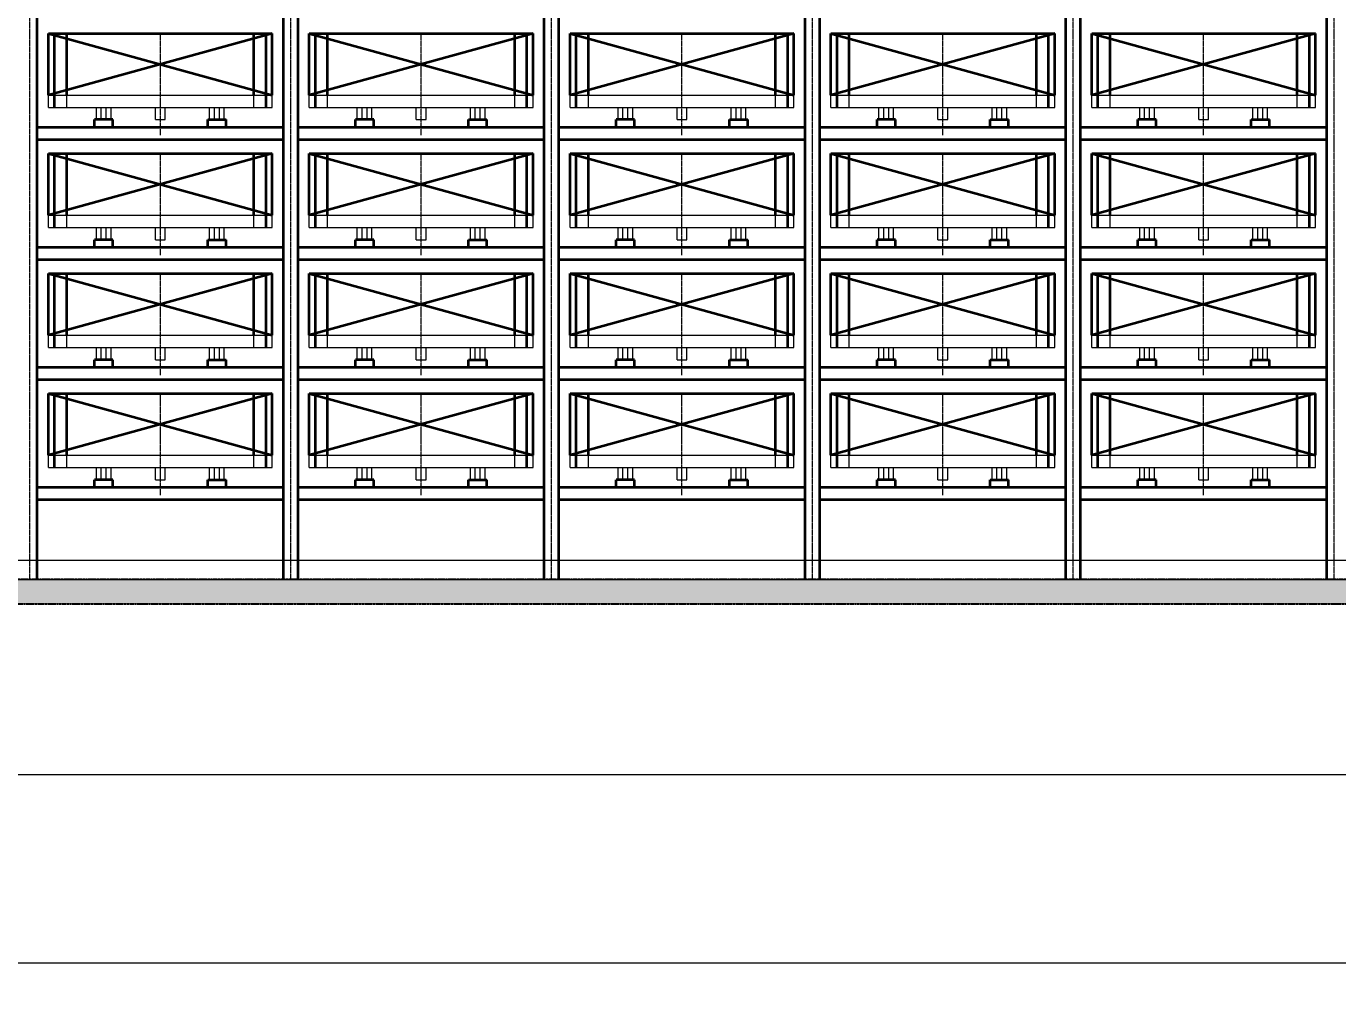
# Model space of a CAD drawing. Header units: millimetres. Extents: x -67280 to 67280, y -47520 to 47520.
# Drawn here: x -39128 to -28468, y 4323 to 12094 of the extents above; entities that cross this region are included whole.
import ezdxf

# ---------------------------------------------------------------- set-up
doc = ezdxf.new("R2010")
doc.units = ezdxf.units.MM
doc.linetypes.add('双点画线', pattern=[22, 12, -2, 2, -2, 2, -2])
doc.linetypes.add('点画线', pattern=[18, 12, -2, 2, -2])
doc.layers.get('0').update_dxf_attribs({"lineweight": 35})
for name, color, linetype, lineweight in [('7', 30, '双点画线', 18), ('ACADCAXA细实线层', 3, 'Continuous', 18), ('ACAD细实线', 2, 'Continuous', 18), ('EB0', 7, 'Continuous', 35), ('中心线层', 1, '点画线', 18), ('剖面线层', 6, 'Continuous', 18), ('尺寸线层', 4, 'Continuous', 18), ('细实线层', 3, 'Continuous', 18)]:
    doc.layers.add(name, color=color, linetype=linetype, lineweight=lineweight)
doc.styles.add('标准', font='', dxfattribs={"width": 0.667})
doc.styles.get('标准').set_extended_font_data('宋体')
doc.dimstyles.new('标准', dxfattribs={"dimscale": 160, "dimtxt": 2, "dimasz": 1, "dimexe": 1, "dimexo": 0, "dimgap": 1, "dimtad": 1, "dimdec": 1, "dimdsep": 46, "dimtxsty": '标准', "dimblk": '_CAXARROW', "dimcen": 0, "dimdle": 2, "dimaunit": 1, "dimadec": 0, "dimazin": 2, "dimtfac": 0.707107, "dimtdec": 3, "dimtmove": 0, "dimatfit": 3, "dimfxl": 0, "dimfrac": 2, "dimtolj": 1, "dimarcsym": 0})

# ---------------------------------------------------------------- blocks, each defined once
blk = doc.blocks.new('*X1422')
at = {"layer": '尺寸线层', "linetype": 'Continuous', "lineweight": 18}
for points in [[(-45548, 4483), (-45388, 4463), (-45388, 4503)], [(20352, 4483), (20192, 4463), (20192, 4503)]]:
    blk.add_hatch(color=0, dxfattribs=at).paths.add_polyline_path(points, flags=0)
at = {"layer": '尺寸线层', "color": 0}
for p, q in [((-45548, 7647), (-45548, 4323)), ((20352, 7647), (20352, 4323))]:
    blk.add_line(p, q, dxfattribs=at)
at = {"layer": '尺寸线层', "color": 0, "linetype": 'Continuous', "lineweight": 18}
blk.add_line((20352, 4483), (-45548, 4483), dxfattribs=at)
at = {"layer": '尺寸线层', "color": 0, "insert": (-12598, 4850), "char_height": 320, "width": 4468.48, "attachment_point": 5, "line_spacing_factor": 1.15057, "style": '标准'}
blk.add_mtext('\\T1.1;地轨总长=65900', dxfattribs=at)
blk = doc.blocks.new('_CAXARROW')
blk.add_hatch(color=0).paths.add_polyline_path([(0, 0), (-1, 0.125), (-1, -0.125)], flags=0)
blk = doc.blocks.new('*X1431')
at = {"layer": '尺寸线层', "linetype": 'Continuous', "lineweight": 18}
for points in [[(-43338, 6014), (-43178, 6034), (-43178, 5994)], [(18142, 6014), (17982, 6034), (17982, 5994)]]:
    blk.add_hatch(color=0, dxfattribs=at).paths.add_polyline_path(points, flags=0)
at = {"layer": '尺寸线层', "color": 0}
for p, q in [((-43338, 7600), (-43338, 5854)), ((18142, 7600), (18142, 5854))]:
    blk.add_line(p, q, dxfattribs=at)
at = {"layer": '尺寸线层', "color": 0, "linetype": 'Continuous', "lineweight": 18}
blk.add_line((-43338, 6014), (18142, 6014), dxfattribs=at)
at = {"layer": '尺寸线层', "color": 0, "insert": (-12598, 6334), "char_height": 320, "width": 4248.88, "attachment_point": 5, "line_spacing_factor": 1.15057, "style": '标准'}
blk.add_mtext('\\T1.1;2120x29=61480', dxfattribs=at)
blk = doc.blocks.new('*X1599')
at = {"layer": '剖面线层', "linetype": 'Continuous', "lineweight": 18}
h = blk.add_hatch(dxfattribs=at)
h.set_pattern_fill('AR-CONC', color=256, style=0)
h.set_pattern_definition([(50, (0, 0), (182.18467, -15.9391), [19.05, -209.55]), (355, (0, 0), (-35.2428, 191.05664), [15.24, -167.64]), (100.451, (15.18, -1.33), (146.9425, 175.1167), [16.19, -178.09]), (46.1842, (0, 50.8), (271.07904, -42.0423), [28.575, -314.325]), (96.6356, (22.6, 47.3), (237.4042, 247.4256), [24.285, -267.135]), (351.184, (0, 50.8), (237.4046, 247.4251), [22.86, -251.46]), (21, (25.4, 38.1), (151.61488, -102.26552), [19.05, -209.55]), (326, (25.4, 38.1), (61.80203, 184.18797), [15.24, -167.64]), (71.4514, (38.03, 29.58), (213.4165, 81.92286), [16.19, -178.09]), (37.5, (0, 0), (3.088603, 84.55504), [0, -165.608, 0, -170.18, 0, -168.275]), (7.5, (0, 0), (66.81966, 100.18057), [0, -97.028, 0, -161.798, 0, -64.135]), (-32.5, (-56.64, 0), (135.590595, -5.728744), [0, -63.5, 0, -198.12, 0, -262.89]), (-42.5, (-82.04, 0), (148.12918, 25.4265), [0, -82.55, 0, -131.572, 0, -186.69])])
h.paths.add_polyline_path([(-65900, -100), (-65900, -3), (-65900, 100), (0, 100), (0, -100)], flags=0)
at = {"layer": '7', "linetype": '双点画线', "lineweight": 25}
for p, q in [((0, 100), (-65900, 100)), ((-65900, -100), (0, -100))]:
    blk.add_line(p, q, dxfattribs=at)

msp = doc.modelspace()

# ---------------------------------------------------------------- linework, layer by layer
at = {"layer": 'ACADCAXA细实线层', "color": 2, "linetype": 'Continuous', "lineweight": 18}
for p, q in [((-38947.969, 11534.786), (-37127.969, 11534.786)), ((-36827.969, 11534.786), (-35007.969, 11534.786)), ((-34707.969, 11534.786), (-32887.969, 11534.786)), ((-32587.969, 11534.786), (-30767.969, 11534.786)), ((-30467.969, 11534.786), (-28647.969, 11534.786)), ((-38947.969, 11434.786), (-37127.969, 11434.786)), ((-38557.969, 11334.786), (-38557.969, 11434.786)), ((-38477.969, 11334.786), (-38477.969, 11434.786)), ((-38077.969, 11334.786), (-38077.969, 11434.786)), ((-37997.969, 11334.786), (-37997.969, 11434.786)), ((-37597.969, 11334.786), (-37597.969, 11434.786)), ((-37517.969, 11334.786), (-37517.969, 11434.786)), ((-36827.969, 11434.786), (-35007.969, 11434.786)), ((-36437.969, 11334.786), (-36437.969, 11434.786)), ((-36357.969, 11334.786), (-36357.969, 11434.786)), ((-35957.969, 11334.786), (-35957.969, 11434.786)), ((-35877.969, 11334.786), (-35877.969, 11434.786)), ((-35477.969, 11334.786), (-35477.969, 11434.786)), ((-35397.969, 11334.786), (-35397.969, 11434.786)), ((-34707.969, 11434.786), (-32887.969, 11434.786)), ((-34317.969, 11334.786), (-34317.969, 11434.786)), ((-34237.969, 11334.786), (-34237.969, 11434.786)), ((-33837.969, 11334.786), (-33837.969, 11434.786)), ((-33757.969, 11334.786), (-33757.969, 11434.786)), ((-33357.969, 11334.786), (-33357.969, 11434.786)), ((-33277.969, 11334.786), (-33277.969, 11434.786)), ((-32587.969, 11434.786), (-30767.969, 11434.786)), ((-32197.969, 11334.786), (-32197.969, 11434.786)), ((-32117.969, 11334.786), (-32117.969, 11434.786)), ((-31717.969, 11334.786), (-31717.969, 11434.786)), ((-31637.969, 11334.786), (-31637.969, 11434.786)), ((-31237.969, 11334.786), (-31237.969, 11434.786)), ((-31157.969, 11334.786), (-31157.969, 11434.786)), ((-30467.969, 11434.786), (-28647.969, 11434.786)), ((-30077.969, 11334.786), (-30077.969, 11434.786)), ((-29997.969, 11334.786), (-29997.969, 11434.786)), ((-29597.969, 11334.786), (-29597.969, 11434.786)), ((-29517.969, 11334.786), (-29517.969, 11434.786)), ((-29117.969, 11334.786), (-29117.969, 11434.786)), ((-29037.969, 11334.786), (-29037.969, 11434.786)), ((-38557.969, 11334.786), (-38477.969, 11334.786)), ((-38077.969, 11334.786), (-37997.969, 11334.786)), ((-37597.969, 11334.786), (-37517.969, 11334.786)), ((-36437.969, 11334.786), (-36357.969, 11334.786)), ((-35957.969, 11334.786), (-35877.969, 11334.786)), ((-35477.969, 11334.786), (-35397.969, 11334.786)), ((-34317.969, 11334.786), (-34237.969, 11334.786)), ((-33837.969, 11334.786), (-33757.969, 11334.786)), ((-33357.969, 11334.786), (-33277.969, 11334.786)), ((-32197.969, 11334.786), (-32117.969, 11334.786)), ((-31717.969, 11334.786), (-31637.969, 11334.786)), ((-31237.969, 11334.786), (-31157.969, 11334.786)), ((-30077.969, 11334.786), (-29997.969, 11334.786)), ((-29597.969, 11334.786), (-29517.969, 11334.786)), ((-29117.969, 11334.786), (-29037.969, 11334.786)), ((-38947.969, 10559.786), (-37127.969, 10559.786)), ((-36827.969, 10559.786), (-35007.969, 10559.786)), ((-34707.969, 10559.786), (-32887.969, 10559.786)), ((-32587.969, 10559.786), (-30767.969, 10559.786)), ((-30467.969, 10559.786), (-28647.969, 10559.786)), ((-38947.969, 10459.786), (-37127.969, 10459.786)), ((-38557.969, 10359.786), (-38557.969, 10459.786)), ((-38477.969, 10359.786), (-38477.969, 10459.786)), ((-38077.969, 10359.786), (-38077.969, 10459.786)), ((-37997.969, 10359.786), (-37997.969, 10459.786)), ((-37597.969, 10359.786), (-37597.969, 10459.786)), ((-37517.969, 10359.786), (-37517.969, 10459.786)), ((-36827.969, 10459.786), (-35007.969, 10459.786)), ((-36437.969, 10359.786), (-36437.969, 10459.786)), ((-36357.969, 10359.786), (-36357.969, 10459.786)), ((-35957.969, 10359.786), (-35957.969, 10459.786)), ((-35877.969, 10359.786), (-35877.969, 10459.786)), ((-35477.969, 10359.786), (-35477.969, 10459.786)), ((-35397.969, 10359.786), (-35397.969, 10459.786)), ((-34707.969, 10459.786), (-32887.969, 10459.786)), ((-34317.969, 10359.786), (-34317.969, 10459.786)), ((-34237.969, 10359.786), (-34237.969, 10459.786)), ((-33837.969, 10359.786), (-33837.969, 10459.786)), ((-33757.969, 10359.786), (-33757.969, 10459.786)), ((-33357.969, 10359.786), (-33357.969, 10459.786)), ((-33277.969, 10359.786), (-33277.969, 10459.786)), ((-32587.969, 10459.786), (-30767.969, 10459.786)), ((-32197.969, 10359.786), (-32197.969, 10459.786)), ((-32117.969, 10359.786), (-32117.969, 10459.786)), ((-31717.969, 10359.786), (-31717.969, 10459.786)), ((-31637.969, 10359.786), (-31637.969, 10459.786)), ((-31237.969, 10359.786), (-31237.969, 10459.786)), ((-31157.969, 10359.786), (-31157.969, 10459.786)), ((-30467.969, 10459.786), (-28647.969, 10459.786)), ((-30077.969, 10359.786), (-30077.969, 10459.786)), ((-29997.969, 10359.786), (-29997.969, 10459.786)), ((-29597.969, 10359.786), (-29597.969, 10459.786)), ((-29517.969, 10359.786), (-29517.969, 10459.786)), ((-29117.969, 10359.786), (-29117.969, 10459.786)), ((-29037.969, 10359.786), (-29037.969, 10459.786)), ((-38557.969, 10359.786), (-38477.969, 10359.786)), ((-38077.969, 10359.786), (-37997.969, 10359.786)), ((-37597.969, 10359.786), (-37517.969, 10359.786)), ((-36437.969, 10359.786), (-36357.969, 10359.786)), ((-35957.969, 10359.786), (-35877.969, 10359.786)), ((-35477.969, 10359.786), (-35397.969, 10359.786)), ((-34317.969, 10359.786), (-34237.969, 10359.786)), ((-33837.969, 10359.786), (-33757.969, 10359.786)), ((-33357.969, 10359.786), (-33277.969, 10359.786)), ((-32197.969, 10359.786), (-32117.969, 10359.786)), ((-31717.969, 10359.786), (-31637.969, 10359.786)), ((-31237.969, 10359.786), (-31157.969, 10359.786)), ((-30077.969, 10359.786), (-29997.969, 10359.786)), ((-29597.969, 10359.786), (-29517.969, 10359.786)), ((-29117.969, 10359.786), (-29037.969, 10359.786)), ((-38947.969, 9584.786), (-37127.969, 9584.786)), ((-36827.969, 9584.786), (-35007.969, 9584.786)), ((-34707.969, 9584.786), (-32887.969, 9584.786)), ((-32587.969, 9584.786), (-30767.969, 9584.786)), ((-30467.969, 9584.786), (-28647.969, 9584.786)), ((-38947.969, 9484.786), (-37127.969, 9484.786)), ((-38557.969, 9384.786), (-38557.969, 9484.786)), ((-38557.969, 9384.786), (-38477.969, 9384.786)), ((-38477.969, 9384.786), (-38477.969, 9484.786)), ((-38077.969, 9384.786), (-38077.969, 9484.786)), ((-38077.969, 9384.786), (-37997.969, 9384.786)), ((-37997.969, 9384.786), (-37997.969, 9484.786)), ((-37597.969, 9384.786), (-37597.969, 9484.786)), ((-37597.969, 9384.786), (-37517.969, 9384.786)), ((-37517.969, 9384.786), (-37517.969, 9484.786)), ((-36827.969, 9484.786), (-35007.969, 9484.786)), ((-36437.969, 9384.786), (-36437.969, 9484.786)), ((-36437.969, 9384.786), (-36357.969, 9384.786)), ((-36357.969, 9384.786), (-36357.969, 9484.786)), ((-35957.969, 9384.786), (-35957.969, 9484.786)), ((-35957.969, 9384.786), (-35877.969, 9384.786)), ((-35877.969, 9384.786), (-35877.969, 9484.786)), ((-35477.969, 9384.786), (-35477.969, 9484.786)), ((-35477.969, 9384.786), (-35397.969, 9384.786)), ((-35397.969, 9384.786), (-35397.969, 9484.786)), ((-34707.969, 9484.786), (-32887.969, 9484.786)), ((-34317.969, 9384.786), (-34317.969, 9484.786)), ((-34317.969, 9384.786), (-34237.969, 9384.786)), ((-34237.969, 9384.786), (-34237.969, 9484.786)), ((-33837.969, 9384.786), (-33837.969, 9484.786)), ((-33837.969, 9384.786), (-33757.969, 9384.786)), ((-33757.969, 9384.786), (-33757.969, 9484.786)), ((-33357.969, 9384.786), (-33357.969, 9484.786)), ((-33357.969, 9384.786), (-33277.969, 9384.786)), ((-33277.969, 9384.786), (-33277.969, 9484.786)), ((-32587.969, 9484.786), (-30767.969, 9484.786)), ((-32197.969, 9384.786), (-32197.969, 9484.786)), ((-32197.969, 9384.786), (-32117.969, 9384.786)), ((-32117.969, 9384.786), (-32117.969, 9484.786)), ((-31717.969, 9384.786), (-31717.969, 9484.786)), ((-31717.969, 9384.786), (-31637.969, 9384.786)), ((-31637.969, 9384.786), (-31637.969, 9484.786)), ((-31237.969, 9384.786), (-31237.969, 9484.786)), ((-31237.969, 9384.786), (-31157.969, 9384.786)), ((-31157.969, 9384.786), (-31157.969, 9484.786)), ((-30467.969, 9484.786), (-28647.969, 9484.786)), ((-30077.969, 9384.786), (-30077.969, 9484.786)), ((-30077.969, 9384.786), (-29997.969, 9384.786)), ((-29997.969, 9384.786), (-29997.969, 9484.786)), ((-29597.969, 9384.786), (-29597.969, 9484.786)), ((-29597.969, 9384.786), (-29517.969, 9384.786)), ((-29517.969, 9384.786), (-29517.969, 9484.786)), ((-29117.969, 9384.786), (-29117.969, 9484.786)), ((-29117.969, 9384.786), (-29037.969, 9384.786)), ((-29037.969, 9384.786), (-29037.969, 9484.786)), ((-38947.969, 8609.786), (-37127.969, 8609.786)), ((-36827.969, 8609.786), (-35007.969, 8609.786)), ((-34707.969, 8609.786), (-32887.969, 8609.786)), ((-32587.969, 8609.786), (-30767.969, 8609.786)), ((-30467.969, 8609.786), (-28647.969, 8609.786)), ((-38947.969, 8509.786), (-37127.969, 8509.786)), ((-38557.969, 8409.786), (-38557.969, 8509.786)), ((-38477.969, 8409.786), (-38477.969, 8509.786)), ((-38077.969, 8409.786), (-38077.969, 8509.786)), ((-37997.969, 8409.786), (-37997.969, 8509.786)), ((-37597.969, 8409.786), (-37597.969, 8509.786)), ((-37517.969, 8409.786), (-37517.969, 8509.786)), ((-36827.969, 8509.786), (-35007.969, 8509.786)), ((-36437.969, 8409.786), (-36437.969, 8509.786)), ((-36357.969, 8409.786), (-36357.969, 8509.786)), ((-35957.969, 8409.786), (-35957.969, 8509.786)), ((-35877.969, 8409.786), (-35877.969, 8509.786)), ((-35477.969, 8409.786), (-35477.969, 8509.786)), ((-35397.969, 8409.786), (-35397.969, 8509.786)), ((-34707.969, 8509.786), (-32887.969, 8509.786)), ((-34317.969, 8409.786), (-34317.969, 8509.786)), ((-34237.969, 8409.786), (-34237.969, 8509.786)), ((-33837.969, 8409.786), (-33837.969, 8509.786)), ((-33757.969, 8409.786), (-33757.969, 8509.786)), ((-33357.969, 8409.786), (-33357.969, 8509.786)), ((-33277.969, 8409.786), (-33277.969, 8509.786)), ((-32587.969, 8509.786), (-30767.969, 8509.786)), ((-32197.969, 8409.786), (-32197.969, 8509.786)), ((-32117.969, 8409.786), (-32117.969, 8509.786)), ((-31717.969, 8409.786), (-31717.969, 8509.786)), ((-31637.969, 8409.786), (-31637.969, 8509.786)), ((-31237.969, 8409.786), (-31237.969, 8509.786)), ((-31157.969, 8409.786), (-31157.969, 8509.786)), ((-30467.969, 8509.786), (-28647.969, 8509.786)), ((-30077.969, 8409.786), (-30077.969, 8509.786)), ((-29997.969, 8409.786), (-29997.969, 8509.786)), ((-29597.969, 8409.786), (-29597.969, 8509.786)), ((-29517.969, 8409.786), (-29517.969, 8509.786)), ((-29117.969, 8409.786), (-29117.969, 8509.786)), ((-29037.969, 8409.786), (-29037.969, 8509.786)), ((-38557.969, 8409.786), (-38477.969, 8409.786)), ((-38077.969, 8409.786), (-37997.969, 8409.786)), ((-37597.969, 8409.786), (-37517.969, 8409.786)), ((-36437.969, 8409.786), (-36357.969, 8409.786)), ((-35957.969, 8409.786), (-35877.969, 8409.786)), ((-35477.969, 8409.786), (-35397.969, 8409.786)), ((-34317.969, 8409.786), (-34237.969, 8409.786)), ((-33837.969, 8409.786), (-33757.969, 8409.786)), ((-33357.969, 8409.786), (-33277.969, 8409.786)), ((-32197.969, 8409.786), (-32117.969, 8409.786)), ((-31717.969, 8409.786), (-31637.969, 8409.786)), ((-31237.969, 8409.786), (-31157.969, 8409.786)), ((-30077.969, 8409.786), (-29997.969, 8409.786)), ((-29597.969, 8409.786), (-29517.969, 8409.786)), ((-29117.969, 8409.786), (-29037.969, 8409.786))]:
    msp.add_line(p, q, dxfattribs=at)
at = {"layer": 'EB0'}
for p, q in [((-39037.969, 7599.786), (-39037.969, 18849.786)), ((-37037.969, 7599.786), (-37037.969, 18849.786)), ((-36917.969, 7599.786), (-36917.969, 18849.786)), ((-34917.969, 7599.786), (-34917.969, 18849.786)), ((-34797.969, 7599.786), (-34797.969, 18849.786)), ((-32797.969, 7599.786), (-32797.969, 18849.786)), ((-32677.969, 7599.786), (-32677.969, 18849.786)), ((-30677.969, 7599.786), (-30677.969, 18849.786)), ((-30557.969, 7599.786), (-30557.969, 18849.786)), ((-28557.969, 7599.786), (-28557.969, 18849.786)), ((-38572.969, 11274.786), (-38572.969, 11334.786)), ((-38422.969, 11334.786), (-38572.969, 11334.786)), ((-38422.969, 11274.786), (-38422.969, 11334.786)), ((-37652.969, 11334.786), (-37502.969, 11334.786)), ((-37652.969, 11274.786), (-37652.969, 11334.786)), ((-37502.969, 11274.786), (-37502.969, 11334.786)), ((-36452.969, 11274.786), (-36452.969, 11334.786)), ((-36302.969, 11334.786), (-36452.969, 11334.786)), ((-36302.969, 11274.786), (-36302.969, 11334.786)), ((-35532.969, 11334.786), (-35382.969, 11334.786)), ((-35532.969, 11274.786), (-35532.969, 11334.786)), ((-35382.969, 11274.786), (-35382.969, 11334.786)), ((-34332.969, 11274.786), (-34332.969, 11334.786)), ((-34182.969, 11334.786), (-34332.969, 11334.786)), ((-34182.969, 11274.786), (-34182.969, 11334.786)), ((-33412.969, 11334.786), (-33262.969, 11334.786)), ((-33412.969, 11274.786), (-33412.969, 11334.786)), ((-33262.969, 11274.786), (-33262.969, 11334.786)), ((-32212.969, 11274.786), (-32212.969, 11334.786)), ((-32062.969, 11334.786), (-32212.969, 11334.786)), ((-32062.969, 11274.786), (-32062.969, 11334.786)), ((-31292.969, 11334.786), (-31142.969, 11334.786)), ((-31292.969, 11274.786), (-31292.969, 11334.786)), ((-31142.969, 11274.786), (-31142.969, 11334.786)), ((-30092.969, 11274.786), (-30092.969, 11334.786)), ((-29942.969, 11334.786), (-30092.969, 11334.786)), ((-29942.969, 11274.786), (-29942.969, 11334.786)), ((-29172.969, 11334.786), (-29022.969, 11334.786)), ((-29172.969, 11274.786), (-29172.969, 11334.786)), ((-29022.969, 11274.786), (-29022.969, 11334.786)), ((-39037.969, 11274.786), (-37037.969, 11274.786)), ((-38797.969, 11274.786), (-37037.969, 11274.786)), ((-36917.969, 11274.786), (-34917.969, 11274.786)), ((-36677.969, 11274.786), (-34917.969, 11274.786)), ((-34797.969, 11274.786), (-32797.969, 11274.786)), ((-34557.969, 11274.786), (-32797.969, 11274.786)), ((-32677.969, 11274.786), (-30677.969, 11274.786)), ((-32437.969, 11274.786), (-30677.969, 11274.786)), ((-30557.969, 11274.786), (-28557.969, 11274.786)), ((-30317.969, 11274.786), (-28557.969, 11274.786)), ((-39037.969, 11174.786), (-37037.969, 11174.786)), ((-38797.969, 11174.786), (-37037.969, 11174.786)), ((-36917.969, 11174.786), (-34917.969, 11174.786)), ((-36677.969, 11174.786), (-34917.969, 11174.786)), ((-34797.969, 11174.786), (-32797.969, 11174.786)), ((-34557.969, 11174.786), (-32797.969, 11174.786)), ((-32677.969, 11174.786), (-30677.969, 11174.786)), ((-32437.969, 11174.786), (-30677.969, 11174.786)), ((-30557.969, 11174.786), (-28557.969, 11174.786)), ((-30317.969, 11174.786), (-28557.969, 11174.786)), ((-38572.969, 10299.786), (-38572.969, 10359.786)), ((-38422.969, 10359.786), (-38572.969, 10359.786)), ((-38422.969, 10299.786), (-38422.969, 10359.786)), ((-37652.969, 10359.786), (-37502.969, 10359.786)), ((-37652.969, 10299.786), (-37652.969, 10359.786)), ((-37502.969, 10299.786), (-37502.969, 10359.786)), ((-36452.969, 10299.786), (-36452.969, 10359.786)), ((-36302.969, 10359.786), (-36452.969, 10359.786)), ((-36302.969, 10299.786), (-36302.969, 10359.786)), ((-35532.969, 10359.786), (-35382.969, 10359.786)), ((-35532.969, 10299.786), (-35532.969, 10359.786)), ((-35382.969, 10299.786), (-35382.969, 10359.786)), ((-34332.969, 10299.786), (-34332.969, 10359.786)), ((-34182.969, 10359.786), (-34332.969, 10359.786)), ((-34182.969, 10299.786), (-34182.969, 10359.786)), ((-33412.969, 10359.786), (-33262.969, 10359.786)), ((-33412.969, 10299.786), (-33412.969, 10359.786)), ((-33262.969, 10299.786), (-33262.969, 10359.786)), ((-32212.969, 10299.786), (-32212.969, 10359.786)), ((-32062.969, 10359.786), (-32212.969, 10359.786)), ((-32062.969, 10299.786), (-32062.969, 10359.786)), ((-31292.969, 10359.786), (-31142.969, 10359.786)), ((-31292.969, 10299.786), (-31292.969, 10359.786)), ((-31142.969, 10299.786), (-31142.969, 10359.786)), ((-30092.969, 10299.786), (-30092.969, 10359.786)), ((-29942.969, 10359.786), (-30092.969, 10359.786)), ((-29942.969, 10299.786), (-29942.969, 10359.786)), ((-29172.969, 10359.786), (-29022.969, 10359.786)), ((-29172.969, 10299.786), (-29172.969, 10359.786)), ((-29022.969, 10299.786), (-29022.969, 10359.786)), ((-39037.969, 10299.786), (-37037.969, 10299.786)), ((-38797.969, 10299.786), (-37037.969, 10299.786)), ((-36917.969, 10299.786), (-34917.969, 10299.786)), ((-36677.969, 10299.786), (-34917.969, 10299.786)), ((-34797.969, 10299.786), (-32797.969, 10299.786)), ((-34557.969, 10299.786), (-32797.969, 10299.786)), ((-32677.969, 10299.786), (-30677.969, 10299.786)), ((-32437.969, 10299.786), (-30677.969, 10299.786)), ((-30557.969, 10299.786), (-28557.969, 10299.786)), ((-30317.969, 10299.786), (-28557.969, 10299.786)), ((-39037.969, 10199.786), (-37037.969, 10199.786)), ((-38797.969, 10199.786), (-37037.969, 10199.786)), ((-36917.969, 10199.786), (-34917.969, 10199.786)), ((-36677.969, 10199.786), (-34917.969, 10199.786)), ((-34797.969, 10199.786), (-32797.969, 10199.786)), ((-34557.969, 10199.786), (-32797.969, 10199.786)), ((-32677.969, 10199.786), (-30677.969, 10199.786)), ((-32437.969, 10199.786), (-30677.969, 10199.786)), ((-30557.969, 10199.786), (-28557.969, 10199.786)), ((-30317.969, 10199.786), (-28557.969, 10199.786)), ((-38572.969, 9324.786), (-38572.969, 9384.786)), ((-38422.969, 9384.786), (-38572.969, 9384.786)), ((-38422.969, 9324.786), (-38422.969, 9384.786)), ((-37652.969, 9384.786), (-37502.969, 9384.786)), ((-37652.969, 9324.786), (-37652.969, 9384.786)), ((-37502.969, 9324.786), (-37502.969, 9384.786)), ((-36452.969, 9324.786), (-36452.969, 9384.786)), ((-36302.969, 9384.786), (-36452.969, 9384.786)), ((-36302.969, 9324.786), (-36302.969, 9384.786)), ((-35532.969, 9384.786), (-35382.969, 9384.786)), ((-35532.969, 9324.786), (-35532.969, 9384.786)), ((-35382.969, 9324.786), (-35382.969, 9384.786)), ((-34332.969, 9324.786), (-34332.969, 9384.786)), ((-34182.969, 9384.786), (-34332.969, 9384.786)), ((-34182.969, 9324.786), (-34182.969, 9384.786)), ((-33412.969, 9384.786), (-33262.969, 9384.786)), ((-33412.969, 9324.786), (-33412.969, 9384.786)), ((-33262.969, 9324.786), (-33262.969, 9384.786)), ((-32212.969, 9324.786), (-32212.969, 9384.786)), ((-32062.969, 9384.786), (-32212.969, 9384.786)), ((-32062.969, 9324.786), (-32062.969, 9384.786)), ((-31292.969, 9384.786), (-31142.969, 9384.786)), ((-31292.969, 9324.786), (-31292.969, 9384.786)), ((-31142.969, 9324.786), (-31142.969, 9384.786)), ((-30092.969, 9324.786), (-30092.969, 9384.786)), ((-29942.969, 9384.786), (-30092.969, 9384.786)), ((-29942.969, 9324.786), (-29942.969, 9384.786)), ((-29172.969, 9384.786), (-29022.969, 9384.786)), ((-29172.969, 9324.786), (-29172.969, 9384.786)), ((-29022.969, 9324.786), (-29022.969, 9384.786)), ((-39037.969, 9324.786), (-37037.969, 9324.786)), ((-38797.969, 9324.786), (-37037.969, 9324.786)), ((-36917.969, 9324.786), (-34917.969, 9324.786)), ((-36677.969, 9324.786), (-34917.969, 9324.786)), ((-34797.969, 9324.786), (-32797.969, 9324.786)), ((-34557.969, 9324.786), (-32797.969, 9324.786)), ((-32677.969, 9324.786), (-30677.969, 9324.786)), ((-32437.969, 9324.786), (-30677.969, 9324.786)), ((-30557.969, 9324.786), (-28557.969, 9324.786)), ((-30317.969, 9324.786), (-28557.969, 9324.786)), ((-39037.969, 9224.786), (-37037.969, 9224.786)), ((-38797.969, 9224.786), (-37037.969, 9224.786)), ((-36917.969, 9224.786), (-34917.969, 9224.786)), ((-36677.969, 9224.786), (-34917.969, 9224.786)), ((-34797.969, 9224.786), (-32797.969, 9224.786)), ((-34557.969, 9224.786), (-32797.969, 9224.786)), ((-32677.969, 9224.786), (-30677.969, 9224.786)), ((-32437.969, 9224.786), (-30677.969, 9224.786)), ((-30557.969, 9224.786), (-28557.969, 9224.786)), ((-30317.969, 9224.786), (-28557.969, 9224.786)), ((-39037.969, 8349.786), (-37037.969, 8349.786)), ((-38797.969, 8349.786), (-37037.969, 8349.786)), ((-38572.969, 8349.786), (-38572.969, 8409.786)), ((-38422.969, 8409.786), (-38572.969, 8409.786)), ((-38422.969, 8349.786), (-38422.969, 8409.786)), ((-37652.969, 8409.786), (-37502.969, 8409.786)), ((-37652.969, 8349.786), (-37652.969, 8409.786)), ((-37502.969, 8349.786), (-37502.969, 8409.786)), ((-36917.969, 8349.786), (-34917.969, 8349.786)), ((-36677.969, 8349.786), (-34917.969, 8349.786)), ((-36452.969, 8349.786), (-36452.969, 8409.786)), ((-36302.969, 8409.786), (-36452.969, 8409.786)), ((-36302.969, 8349.786), (-36302.969, 8409.786)), ((-35532.969, 8409.786), (-35382.969, 8409.786)), ((-35532.969, 8349.786), (-35532.969, 8409.786)), ((-35382.969, 8349.786), (-35382.969, 8409.786)), ((-34797.969, 8349.786), (-32797.969, 8349.786)), ((-34557.969, 8349.786), (-32797.969, 8349.786)), ((-34332.969, 8349.786), (-34332.969, 8409.786)), ((-34182.969, 8409.786), (-34332.969, 8409.786)), ((-34182.969, 8349.786), (-34182.969, 8409.786)), ((-33412.969, 8409.786), (-33262.969, 8409.786)), ((-33412.969, 8349.786), (-33412.969, 8409.786)), ((-33262.969, 8349.786), (-33262.969, 8409.786)), ((-32677.969, 8349.786), (-30677.969, 8349.786)), ((-32437.969, 8349.786), (-30677.969, 8349.786)), ((-32212.969, 8349.786), (-32212.969, 8409.786)), ((-32062.969, 8409.786), (-32212.969, 8409.786)), ((-32062.969, 8349.786), (-32062.969, 8409.786)), ((-31292.969, 8409.786), (-31142.969, 8409.786)), ((-31292.969, 8349.786), (-31292.969, 8409.786)), ((-31142.969, 8349.786), (-31142.969, 8409.786)), ((-30557.969, 8349.786), (-28557.969, 8349.786)), ((-30317.969, 8349.786), (-28557.969, 8349.786)), ((-30092.969, 8349.786), (-30092.969, 8409.786)), ((-29942.969, 8409.786), (-30092.969, 8409.786)), ((-29942.969, 8349.786), (-29942.969, 8409.786)), ((-29172.969, 8409.786), (-29022.969, 8409.786)), ((-29172.969, 8349.786), (-29172.969, 8409.786)), ((-29022.969, 8349.786), (-29022.969, 8409.786)), ((-39037.969, 8249.786), (-37037.969, 8249.786)), ((-38797.969, 8249.786), (-37037.969, 8249.786)), ((-36917.969, 8249.786), (-34917.969, 8249.786)), ((-36677.969, 8249.786), (-34917.969, 8249.786)), ((-34797.969, 8249.786), (-32797.969, 8249.786)), ((-34557.969, 8249.786), (-32797.969, 8249.786)), ((-32677.969, 8249.786), (-30677.969, 8249.786)), ((-32437.969, 8249.786), (-30677.969, 8249.786)), ((-30557.969, 8249.786), (-28557.969, 8249.786)), ((-30317.969, 8249.786), (-28557.969, 8249.786))]:
    msp.add_line(p, q, dxfattribs=at)
at = {"layer": 'EB0', "color": 2}
for p, q in [((-38947.969, 12034.786), (-37127.969, 12034.786)), ((-37127.969, 12034.786), (-38947.969, 11534.786)), ((-38947.969, 12034.786), (-37127.969, 11534.786)), ((-38947.969, 11534.786), (-38947.969, 12034.786)), ((-37127.969, 11534.786), (-37127.969, 12034.786)), ((-36827.969, 12034.786), (-35007.969, 12034.786)), ((-35007.969, 12034.786), (-36827.969, 11534.786)), ((-36827.969, 12034.786), (-35007.969, 11534.786)), ((-36827.969, 11534.786), (-36827.969, 12034.786)), ((-35007.969, 11534.786), (-35007.969, 12034.786)), ((-34707.969, 12034.786), (-32887.969, 12034.786)), ((-32887.969, 12034.786), (-34707.969, 11534.786)), ((-34707.969, 12034.786), (-32887.969, 11534.786)), ((-34707.969, 11534.786), (-34707.969, 12034.786)), ((-32887.969, 11534.786), (-32887.969, 12034.786)), ((-32587.969, 12034.786), (-30767.969, 12034.786)), ((-30767.969, 12034.786), (-32587.969, 11534.786)), ((-32587.969, 12034.786), (-30767.969, 11534.786)), ((-32587.969, 11534.786), (-32587.969, 12034.786)), ((-30767.969, 11534.786), (-30767.969, 12034.786)), ((-30467.969, 12034.786), (-28647.969, 12034.786)), ((-28647.969, 12034.786), (-30467.969, 11534.786)), ((-30467.969, 12034.786), (-28647.969, 11534.786)), ((-30467.969, 11534.786), (-30467.969, 12034.786)), ((-28647.969, 11534.786), (-28647.969, 12034.786)), ((-38947.969, 11059.786), (-37127.969, 11059.786)), ((-37127.969, 11059.786), (-38947.969, 10559.786)), ((-38947.969, 11059.786), (-37127.969, 10559.786)), ((-38947.969, 10559.786), (-38947.969, 11059.786)), ((-37127.969, 10559.786), (-37127.969, 11059.786)), ((-36827.969, 11059.786), (-35007.969, 11059.786)), ((-35007.969, 11059.786), (-36827.969, 10559.786)), ((-36827.969, 11059.786), (-35007.969, 10559.786)), ((-36827.969, 10559.786), (-36827.969, 11059.786)), ((-35007.969, 10559.786), (-35007.969, 11059.786)), ((-34707.969, 11059.786), (-32887.969, 11059.786)), ((-32887.969, 11059.786), (-34707.969, 10559.786)), ((-34707.969, 11059.786), (-32887.969, 10559.786)), ((-34707.969, 10559.786), (-34707.969, 11059.786)), ((-32887.969, 10559.786), (-32887.969, 11059.786)), ((-32587.969, 11059.786), (-30767.969, 11059.786)), ((-30767.969, 11059.786), (-32587.969, 10559.786)), ((-32587.969, 11059.786), (-30767.969, 10559.786)), ((-32587.969, 10559.786), (-32587.969, 11059.786)), ((-30767.969, 10559.786), (-30767.969, 11059.786)), ((-30467.969, 11059.786), (-28647.969, 11059.786)), ((-28647.969, 11059.786), (-30467.969, 10559.786)), ((-30467.969, 11059.786), (-28647.969, 10559.786)), ((-30467.969, 10559.786), (-30467.969, 11059.786)), ((-28647.969, 10559.786), (-28647.969, 11059.786)), ((-38947.969, 10084.786), (-37127.969, 10084.786)), ((-37127.969, 10084.786), (-38947.969, 9584.786)), ((-38947.969, 10084.786), (-37127.969, 9584.786)), ((-38947.969, 9584.786), (-38947.969, 10084.786)), ((-37127.969, 9584.786), (-37127.969, 10084.786)), ((-36827.969, 10084.786), (-35007.969, 10084.786)), ((-35007.969, 10084.786), (-36827.969, 9584.786)), ((-36827.969, 10084.786), (-35007.969, 9584.786)), ((-36827.969, 9584.786), (-36827.969, 10084.786)), ((-35007.969, 9584.786), (-35007.969, 10084.786)), ((-34707.969, 10084.786), (-32887.969, 10084.786)), ((-32887.969, 10084.786), (-34707.969, 9584.786)), ((-34707.969, 10084.786), (-32887.969, 9584.786)), ((-34707.969, 9584.786), (-34707.969, 10084.786)), ((-32887.969, 9584.786), (-32887.969, 10084.786)), ((-32587.969, 10084.786), (-30767.969, 10084.786)), ((-30767.969, 10084.786), (-32587.969, 9584.786)), ((-32587.969, 10084.786), (-30767.969, 9584.786)), ((-32587.969, 9584.786), (-32587.969, 10084.786)), ((-30767.969, 9584.786), (-30767.969, 10084.786)), ((-30467.969, 10084.786), (-28647.969, 10084.786)), ((-28647.969, 10084.786), (-30467.969, 9584.786)), ((-30467.969, 10084.786), (-28647.969, 9584.786)), ((-30467.969, 9584.786), (-30467.969, 10084.786)), ((-28647.969, 9584.786), (-28647.969, 10084.786)), ((-38947.969, 9109.786), (-37127.969, 9109.786)), ((-37127.969, 9109.786), (-38947.969, 8609.786)), ((-38947.969, 9109.786), (-37127.969, 8609.786)), ((-38947.969, 8609.786), (-38947.969, 9109.786)), ((-37127.969, 8609.786), (-37127.969, 9109.786)), ((-36827.969, 9109.786), (-35007.969, 9109.786)), ((-35007.969, 9109.786), (-36827.969, 8609.786)), ((-36827.969, 9109.786), (-35007.969, 8609.786)), ((-36827.969, 8609.786), (-36827.969, 9109.786)), ((-35007.969, 8609.786), (-35007.969, 9109.786)), ((-34707.969, 9109.786), (-32887.969, 9109.786)), ((-32887.969, 9109.786), (-34707.969, 8609.786)), ((-34707.969, 9109.786), (-32887.969, 8609.786)), ((-34707.969, 8609.786), (-34707.969, 9109.786)), ((-32887.969, 8609.786), (-32887.969, 9109.786)), ((-32587.969, 9109.786), (-30767.969, 9109.786)), ((-30767.969, 9109.786), (-32587.969, 8609.786)), ((-32587.969, 9109.786), (-30767.969, 8609.786)), ((-32587.969, 8609.786), (-32587.969, 9109.786)), ((-30767.969, 8609.786), (-30767.969, 9109.786)), ((-30467.969, 9109.786), (-28647.969, 9109.786)), ((-28647.969, 9109.786), (-30467.969, 8609.786)), ((-30467.969, 9109.786), (-28647.969, 8609.786)), ((-30467.969, 8609.786), (-30467.969, 9109.786)), ((-28647.969, 8609.786), (-28647.969, 9109.786))]:
    msp.add_line(p, q, dxfattribs=at)
at = {"layer": 'EB0', "color": 4}
for p, q in [((-38897.969, 11534.786), (-38897.969, 12034.786)), ((-37177.969, 11534.786), (-37177.969, 12034.786)), ((-36777.969, 11534.786), (-36777.969, 12034.786)), ((-35057.969, 11534.786), (-35057.969, 12034.786)), ((-34657.969, 11534.786), (-34657.969, 12034.786)), ((-32937.969, 11534.786), (-32937.969, 12034.786)), ((-32537.969, 11534.786), (-32537.969, 12034.786)), ((-30817.969, 11534.786), (-30817.969, 12034.786)), ((-30417.969, 11534.786), (-30417.969, 12034.786)), ((-28697.969, 11534.786), (-28697.969, 12034.786)), ((-38897.969, 11434.786), (-38897.969, 11534.786)), ((-37177.969, 11434.786), (-37177.969, 11534.786)), ((-36777.969, 11434.786), (-36777.969, 11534.786)), ((-35057.969, 11434.786), (-35057.969, 11534.786)), ((-34657.969, 11434.786), (-34657.969, 11534.786)), ((-32937.969, 11434.786), (-32937.969, 11534.786)), ((-32537.969, 11434.786), (-32537.969, 11534.786)), ((-30817.969, 11434.786), (-30817.969, 11534.786)), ((-30417.969, 11434.786), (-30417.969, 11534.786)), ((-28697.969, 11434.786), (-28697.969, 11534.786)), ((-38897.969, 10559.786), (-38897.969, 11059.786)), ((-37177.969, 10559.786), (-37177.969, 11059.786)), ((-36777.969, 10559.786), (-36777.969, 11059.786)), ((-35057.969, 10559.786), (-35057.969, 11059.786)), ((-34657.969, 10559.786), (-34657.969, 11059.786)), ((-32937.969, 10559.786), (-32937.969, 11059.786)), ((-32537.969, 10559.786), (-32537.969, 11059.786)), ((-30817.969, 10559.786), (-30817.969, 11059.786)), ((-30417.969, 10559.786), (-30417.969, 11059.786)), ((-28697.969, 10559.786), (-28697.969, 11059.786)), ((-38897.969, 10459.786), (-38897.969, 10559.786)), ((-37177.969, 10459.786), (-37177.969, 10559.786)), ((-36777.969, 10459.786), (-36777.969, 10559.786)), ((-35057.969, 10459.786), (-35057.969, 10559.786)), ((-34657.969, 10459.786), (-34657.969, 10559.786)), ((-32937.969, 10459.786), (-32937.969, 10559.786)), ((-32537.969, 10459.786), (-32537.969, 10559.786)), ((-30817.969, 10459.786), (-30817.969, 10559.786)), ((-30417.969, 10459.786), (-30417.969, 10559.786)), ((-28697.969, 10459.786), (-28697.969, 10559.786)), ((-38897.969, 9584.786), (-38897.969, 10084.786)), ((-37177.969, 9584.786), (-37177.969, 10084.786)), ((-36777.969, 9584.786), (-36777.969, 10084.786)), ((-35057.969, 9584.786), (-35057.969, 10084.786)), ((-34657.969, 9584.786), (-34657.969, 10084.786)), ((-32937.969, 9584.786), (-32937.969, 10084.786)), ((-32537.969, 9584.786), (-32537.969, 10084.786)), ((-30817.969, 9584.786), (-30817.969, 10084.786)), ((-30417.969, 9584.786), (-30417.969, 10084.786)), ((-28697.969, 9584.786), (-28697.969, 10084.786)), ((-38897.969, 9484.786), (-38897.969, 9584.786)), ((-37177.969, 9484.786), (-37177.969, 9584.786)), ((-36777.969, 9484.786), (-36777.969, 9584.786)), ((-35057.969, 9484.786), (-35057.969, 9584.786)), ((-34657.969, 9484.786), (-34657.969, 9584.786)), ((-32937.969, 9484.786), (-32937.969, 9584.786)), ((-32537.969, 9484.786), (-32537.969, 9584.786)), ((-30817.969, 9484.786), (-30817.969, 9584.786)), ((-30417.969, 9484.786), (-30417.969, 9584.786)), ((-28697.969, 9484.786), (-28697.969, 9584.786)), ((-38897.969, 8609.786), (-38897.969, 9109.786)), ((-37177.969, 8609.786), (-37177.969, 9109.786)), ((-36777.969, 8609.786), (-36777.969, 9109.786)), ((-35057.969, 8609.786), (-35057.969, 9109.786)), ((-34657.969, 8609.786), (-34657.969, 9109.786)), ((-32937.969, 8609.786), (-32937.969, 9109.786)), ((-32537.969, 8609.786), (-32537.969, 9109.786)), ((-30817.969, 8609.786), (-30817.969, 9109.786)), ((-30417.969, 8609.786), (-30417.969, 9109.786)), ((-28697.969, 8609.786), (-28697.969, 9109.786)), ((-38897.969, 8509.786), (-38897.969, 8609.786)), ((-37177.969, 8509.786), (-37177.969, 8609.786)), ((-36777.969, 8509.786), (-36777.969, 8609.786)), ((-35057.969, 8509.786), (-35057.969, 8609.786)), ((-34657.969, 8509.786), (-34657.969, 8609.786)), ((-32937.969, 8509.786), (-32937.969, 8609.786)), ((-32537.969, 8509.786), (-32537.969, 8609.786)), ((-30817.969, 8509.786), (-30817.969, 8609.786)), ((-30417.969, 8509.786), (-30417.969, 8609.786)), ((-28697.969, 8509.786), (-28697.969, 8609.786))]:
    msp.add_line(p, q, dxfattribs=at)
at = {"layer": 'EB0', "color": 5}
for p, q in [((-38797.969, 11534.786), (-38797.969, 12034.786)), ((-37277.969, 11534.786), (-37277.969, 12034.786)), ((-36677.969, 11534.786), (-36677.969, 12034.786)), ((-35157.969, 11534.786), (-35157.969, 12034.786)), ((-34557.969, 11534.786), (-34557.969, 12034.786)), ((-33037.969, 11534.786), (-33037.969, 12034.786)), ((-32437.969, 11534.786), (-32437.969, 12034.786)), ((-30917.969, 11534.786), (-30917.969, 12034.786)), ((-30317.969, 11534.786), (-30317.969, 12034.786)), ((-28797.969, 11534.786), (-28797.969, 12034.786)), ((-38797.969, 10559.786), (-38797.969, 11059.786)), ((-37277.969, 10559.786), (-37277.969, 11059.786)), ((-36677.969, 10559.786), (-36677.969, 11059.786)), ((-35157.969, 10559.786), (-35157.969, 11059.786)), ((-34557.969, 10559.786), (-34557.969, 11059.786)), ((-33037.969, 10559.786), (-33037.969, 11059.786)), ((-32437.969, 10559.786), (-32437.969, 11059.786)), ((-30917.969, 10559.786), (-30917.969, 11059.786)), ((-30317.969, 10559.786), (-30317.969, 11059.786)), ((-28797.969, 10559.786), (-28797.969, 11059.786)), ((-38797.969, 9584.786), (-38797.969, 10084.786)), ((-37277.969, 9584.786), (-37277.969, 10084.786)), ((-36677.969, 9584.786), (-36677.969, 10084.786)), ((-35157.969, 9584.786), (-35157.969, 10084.786)), ((-34557.969, 9584.786), (-34557.969, 10084.786)), ((-33037.969, 9584.786), (-33037.969, 10084.786)), ((-32437.969, 9584.786), (-32437.969, 10084.786)), ((-30917.969, 9584.786), (-30917.969, 10084.786)), ((-30317.969, 9584.786), (-30317.969, 10084.786)), ((-28797.969, 9584.786), (-28797.969, 10084.786)), ((-38797.969, 8609.786), (-38797.969, 9109.786)), ((-37277.969, 8609.786), (-37277.969, 9109.786)), ((-36677.969, 8609.786), (-36677.969, 9109.786)), ((-35157.969, 8609.786), (-35157.969, 9109.786)), ((-34557.969, 8609.786), (-34557.969, 9109.786)), ((-33037.969, 8609.786), (-33037.969, 9109.786)), ((-32437.969, 8609.786), (-32437.969, 9109.786)), ((-30917.969, 8609.786), (-30917.969, 9109.786)), ((-30317.969, 8609.786), (-30317.969, 9109.786)), ((-28797.969, 8609.786), (-28797.969, 9109.786))]:
    msp.add_line(p, q, dxfattribs=at)
at = {"layer": '中心线层'}
for p, q in [((-39097.969, 7596.786), (-39097.969, 18852.786)), ((-36977.969, 7596.786), (-36977.969, 18852.786)), ((-34857.969, 7596.786), (-34857.969, 18852.786)), ((-32737.969, 7596.786), (-32737.969, 18852.786)), ((-30617.969, 7596.786), (-30617.969, 18852.786)), ((-28497.969, 7596.786), (-28497.969, 18852.786)), ((-38037.969, 11209.422), (-38037.969, 12037.786)), ((-35917.969, 11209.422), (-35917.969, 12037.786)), ((-33797.969, 11209.422), (-33797.969, 12037.786)), ((-31677.969, 11209.422), (-31677.969, 12037.786)), ((-29557.969, 11209.422), (-29557.969, 12037.786)), ((-38037.969, 10234.422), (-38037.969, 11062.786)), ((-35917.969, 10234.422), (-35917.969, 11062.786)), ((-33797.969, 10234.422), (-33797.969, 11062.786)), ((-31677.969, 10234.422), (-31677.969, 11062.786)), ((-29557.969, 10234.422), (-29557.969, 11062.786)), ((-38037.969, 9259.422), (-38037.969, 10087.786)), ((-35917.969, 9259.422), (-35917.969, 10087.786)), ((-33797.969, 9259.422), (-33797.969, 10087.786)), ((-31677.969, 9259.422), (-31677.969, 10087.786)), ((-29557.969, 9259.422), (-29557.969, 10087.786)), ((-38037.969, 8284.422), (-38037.969, 9112.786)), ((-35917.969, 8284.422), (-35917.969, 9112.786)), ((-33797.969, 8284.422), (-33797.969, 9112.786)), ((-31677.969, 8284.422), (-31677.969, 9112.786)), ((-29557.969, 8284.422), (-29557.969, 9112.786))]:
    msp.add_line(p, q, dxfattribs=at)
at = {"layer": '尺寸线层'}
for p, q in [((-39037.969, 7599.786), (-39037.969, 18849.786)), ((-37037.969, 7599.786), (-37037.969, 18849.786)), ((-36917.969, 7599.786), (-36917.969, 18849.786)), ((-34917.969, 7599.786), (-34917.969, 18849.786)), ((-34797.969, 7599.786), (-34797.969, 18849.786)), ((-32797.969, 7599.786), (-32797.969, 18849.786)), ((-32677.969, 7599.786), (-32677.969, 18849.786)), ((-30677.969, 7599.786), (-30677.969, 18849.786)), ((-30557.969, 7599.786), (-30557.969, 18849.786)), ((-28557.969, 7599.786), (-28557.969, 18849.786)), ((-38517.969, 11334.786), (-38517.969, 11434.786)), ((-38437.969, 11334.786), (-38437.969, 11434.786)), ((-37637.969, 11334.786), (-37637.969, 11434.786)), ((-37557.969, 11334.786), (-37557.969, 11434.786)), ((-36397.969, 11334.786), (-36397.969, 11434.786)), ((-36317.969, 11334.786), (-36317.969, 11434.786)), ((-35517.969, 11334.786), (-35517.969, 11434.786)), ((-35437.969, 11334.786), (-35437.969, 11434.786)), ((-34277.969, 11334.786), (-34277.969, 11434.786)), ((-34197.969, 11334.786), (-34197.969, 11434.786)), ((-33397.969, 11334.786), (-33397.969, 11434.786)), ((-33317.969, 11334.786), (-33317.969, 11434.786)), ((-32157.969, 11334.786), (-32157.969, 11434.786)), ((-32077.969, 11334.786), (-32077.969, 11434.786)), ((-31277.969, 11334.786), (-31277.969, 11434.786)), ((-31197.969, 11334.786), (-31197.969, 11434.786)), ((-30037.969, 11334.786), (-30037.969, 11434.786)), ((-29957.969, 11334.786), (-29957.969, 11434.786)), ((-29157.969, 11334.786), (-29157.969, 11434.786)), ((-29077.969, 11334.786), (-29077.969, 11434.786)), ((-38517.969, 10359.786), (-38517.969, 10459.786)), ((-38437.969, 10359.786), (-38437.969, 10459.786)), ((-37637.969, 10359.786), (-37637.969, 10459.786)), ((-37557.969, 10359.786), (-37557.969, 10459.786)), ((-36397.969, 10359.786), (-36397.969, 10459.786)), ((-36317.969, 10359.786), (-36317.969, 10459.786)), ((-35517.969, 10359.786), (-35517.969, 10459.786)), ((-35437.969, 10359.786), (-35437.969, 10459.786)), ((-34277.969, 10359.786), (-34277.969, 10459.786)), ((-34197.969, 10359.786), (-34197.969, 10459.786)), ((-33397.969, 10359.786), (-33397.969, 10459.786)), ((-33317.969, 10359.786), (-33317.969, 10459.786)), ((-32157.969, 10359.786), (-32157.969, 10459.786)), ((-32077.969, 10359.786), (-32077.969, 10459.786)), ((-31277.969, 10359.786), (-31277.969, 10459.786)), ((-31197.969, 10359.786), (-31197.969, 10459.786)), ((-30037.969, 10359.786), (-30037.969, 10459.786)), ((-29957.969, 10359.786), (-29957.969, 10459.786)), ((-29157.969, 10359.786), (-29157.969, 10459.786)), ((-29077.969, 10359.786), (-29077.969, 10459.786)), ((-38517.969, 9384.786), (-38517.969, 9484.786)), ((-38437.969, 9384.786), (-38437.969, 9484.786)), ((-37637.969, 9384.786), (-37637.969, 9484.786)), ((-37557.969, 9384.786), (-37557.969, 9484.786)), ((-36397.969, 9384.786), (-36397.969, 9484.786)), ((-36317.969, 9384.786), (-36317.969, 9484.786)), ((-35517.969, 9384.786), (-35517.969, 9484.786)), ((-35437.969, 9384.786), (-35437.969, 9484.786)), ((-34277.969, 9384.786), (-34277.969, 9484.786)), ((-34197.969, 9384.786), (-34197.969, 9484.786)), ((-33397.969, 9384.786), (-33397.969, 9484.786)), ((-33317.969, 9384.786), (-33317.969, 9484.786)), ((-32157.969, 9384.786), (-32157.969, 9484.786)), ((-32077.969, 9384.786), (-32077.969, 9484.786)), ((-31277.969, 9384.786), (-31277.969, 9484.786)), ((-31197.969, 9384.786), (-31197.969, 9484.786)), ((-30037.969, 9384.786), (-30037.969, 9484.786)), ((-29957.969, 9384.786), (-29957.969, 9484.786)), ((-29157.969, 9384.786), (-29157.969, 9484.786)), ((-29077.969, 9384.786), (-29077.969, 9484.786)), ((-38517.969, 8409.786), (-38517.969, 8509.786)), ((-38437.969, 8409.786), (-38437.969, 8509.786)), ((-37637.969, 8409.786), (-37637.969, 8509.786)), ((-37557.969, 8409.786), (-37557.969, 8509.786)), ((-36397.969, 8409.786), (-36397.969, 8509.786)), ((-36317.969, 8409.786), (-36317.969, 8509.786)), ((-35517.969, 8409.786), (-35517.969, 8509.786)), ((-35437.969, 8409.786), (-35437.969, 8509.786)), ((-34277.969, 8409.786), (-34277.969, 8509.786)), ((-34197.969, 8409.786), (-34197.969, 8509.786)), ((-33397.969, 8409.786), (-33397.969, 8509.786)), ((-33317.969, 8409.786), (-33317.969, 8509.786)), ((-32157.969, 8409.786), (-32157.969, 8509.786)), ((-32077.969, 8409.786), (-32077.969, 8509.786)), ((-31277.969, 8409.786), (-31277.969, 8509.786)), ((-31197.969, 8409.786), (-31197.969, 8509.786)), ((-30037.969, 8409.786), (-30037.969, 8509.786)), ((-29957.969, 8409.786), (-29957.969, 8509.786)), ((-29157.969, 8409.786), (-29157.969, 8509.786)), ((-29077.969, 8409.786), (-29077.969, 8509.786)), ((-45547.969, 7754.786), (20352.031, 7754.786)), ((-45547.969, 7599.786), (20352.031, 7599.786))]:
    msp.add_line(p, q, dxfattribs=at)
at = {"layer": '细实线层'}
for p, q in [((-38947.969, 11434.786), (-38947.969, 11534.786)), ((-37127.969, 11434.786), (-37127.969, 11534.786)), ((-36827.969, 11434.786), (-36827.969, 11534.786)), ((-35007.969, 11434.786), (-35007.969, 11534.786)), ((-34707.969, 11434.786), (-34707.969, 11534.786)), ((-32887.969, 11434.786), (-32887.969, 11534.786)), ((-32587.969, 11434.786), (-32587.969, 11534.786)), ((-30767.969, 11434.786), (-30767.969, 11534.786)), ((-30467.969, 11434.786), (-30467.969, 11534.786)), ((-28647.969, 11434.786), (-28647.969, 11534.786)), ((-38947.969, 10459.786), (-38947.969, 10559.786)), ((-37127.969, 10459.786), (-37127.969, 10559.786)), ((-36827.969, 10459.786), (-36827.969, 10559.786)), ((-35007.969, 10459.786), (-35007.969, 10559.786)), ((-34707.969, 10459.786), (-34707.969, 10559.786)), ((-32887.969, 10459.786), (-32887.969, 10559.786)), ((-32587.969, 10459.786), (-32587.969, 10559.786)), ((-30767.969, 10459.786), (-30767.969, 10559.786)), ((-30467.969, 10459.786), (-30467.969, 10559.786)), ((-28647.969, 10459.786), (-28647.969, 10559.786)), ((-38947.969, 9484.786), (-38947.969, 9584.786)), ((-37127.969, 9484.786), (-37127.969, 9584.786)), ((-36827.969, 9484.786), (-36827.969, 9584.786)), ((-35007.969, 9484.786), (-35007.969, 9584.786)), ((-34707.969, 9484.786), (-34707.969, 9584.786)), ((-32887.969, 9484.786), (-32887.969, 9584.786)), ((-32587.969, 9484.786), (-32587.969, 9584.786)), ((-30767.969, 9484.786), (-30767.969, 9584.786)), ((-30467.969, 9484.786), (-30467.969, 9584.786)), ((-28647.969, 9484.786), (-28647.969, 9584.786)), ((-38947.969, 8509.786), (-38947.969, 8609.786)), ((-37127.969, 8509.786), (-37127.969, 8609.786)), ((-36827.969, 8509.786), (-36827.969, 8609.786)), ((-35007.969, 8509.786), (-35007.969, 8609.786)), ((-34707.969, 8509.786), (-34707.969, 8609.786)), ((-32887.969, 8509.786), (-32887.969, 8609.786)), ((-32587.969, 8509.786), (-32587.969, 8609.786)), ((-30767.969, 8509.786), (-30767.969, 8609.786)), ((-30467.969, 8509.786), (-30467.969, 8609.786)), ((-28647.969, 8509.786), (-28647.969, 8609.786))]:
    msp.add_line(p, q, dxfattribs=at)
at = {"layer": '细实线层', "color": 5}
for p, q in [((-38797.969, 11434.786), (-38797.969, 11534.786)), ((-37277.969, 11434.786), (-37277.969, 11534.786)), ((-36677.969, 11434.786), (-36677.969, 11534.786)), ((-35157.969, 11434.786), (-35157.969, 11534.786)), ((-34557.969, 11434.786), (-34557.969, 11534.786)), ((-33037.969, 11434.786), (-33037.969, 11534.786)), ((-32437.969, 11434.786), (-32437.969, 11534.786)), ((-30917.969, 11434.786), (-30917.969, 11534.786)), ((-30317.969, 11434.786), (-30317.969, 11534.786)), ((-28797.969, 11434.786), (-28797.969, 11534.786)), ((-38797.969, 10459.786), (-38797.969, 10559.786)), ((-37277.969, 10459.786), (-37277.969, 10559.786)), ((-36677.969, 10459.786), (-36677.969, 10559.786)), ((-35157.969, 10459.786), (-35157.969, 10559.786)), ((-34557.969, 10459.786), (-34557.969, 10559.786)), ((-33037.969, 10459.786), (-33037.969, 10559.786)), ((-32437.969, 10459.786), (-32437.969, 10559.786)), ((-30917.969, 10459.786), (-30917.969, 10559.786)), ((-30317.969, 10459.786), (-30317.969, 10559.786)), ((-28797.969, 10459.786), (-28797.969, 10559.786)), ((-38797.969, 9484.786), (-38797.969, 9584.786)), ((-37277.969, 9484.786), (-37277.969, 9584.786)), ((-36677.969, 9484.786), (-36677.969, 9584.786)), ((-35157.969, 9484.786), (-35157.969, 9584.786)), ((-34557.969, 9484.786), (-34557.969, 9584.786)), ((-33037.969, 9484.786), (-33037.969, 9584.786)), ((-32437.969, 9484.786), (-32437.969, 9584.786)), ((-30917.969, 9484.786), (-30917.969, 9584.786)), ((-30317.969, 9484.786), (-30317.969, 9584.786)), ((-28797.969, 9484.786), (-28797.969, 9584.786)), ((-38797.969, 8509.786), (-38797.969, 8609.786)), ((-37277.969, 8509.786), (-37277.969, 8609.786)), ((-36677.969, 8509.786), (-36677.969, 8609.786)), ((-35157.969, 8509.786), (-35157.969, 8609.786)), ((-34557.969, 8509.786), (-34557.969, 8609.786)), ((-33037.969, 8509.786), (-33037.969, 8609.786)), ((-32437.969, 8509.786), (-32437.969, 8609.786)), ((-30917.969, 8509.786), (-30917.969, 8609.786)), ((-30317.969, 8509.786), (-30317.969, 8609.786)), ((-28797.969, 8509.786), (-28797.969, 8609.786))]:
    msp.add_line(p, q, dxfattribs=at)

# ---------------------------------------------------------------- block references
at = {"layer": 'ACAD细实线'}
msp.add_blockref('*X1599', (20352.031, 7499.786), dxfattribs=at)

# ---------------------------------------------------------------- dimensions: what is measured, and where the dimension line sits
at = {"layer": '尺寸线层'}
for base, p1, p2, override, picture, middle in [((-45547.969, 4482.546), (20352.031, 7646.786), (-45547.969, 7646.786), {"dimpost": '地轨总长=<>', "dimsah": 1, "dimtfill": 1, "dimtzin": 8}, '*X1422', (-12597.969, 4482.546)), ((18142.031, 6013.616), (-43337.969, 7599.786), (18142.031, 7599.786), {"dimpost": '2120x29=<>', "dimsah": 1, "dimtfill": 1, "dimtzin": 8}, '*X1431', (-12597.969, 6013.616))]:
    dim = msp.add_linear_dim(base=base, p1=p1, p2=p2, dimstyle='标准', override=override, dxfattribs=at)
    dim.commit()
    dim.dimension.update_dxf_attribs({"geometry": picture, "text_midpoint": middle})

doc.saveas('drawing.dxf')
